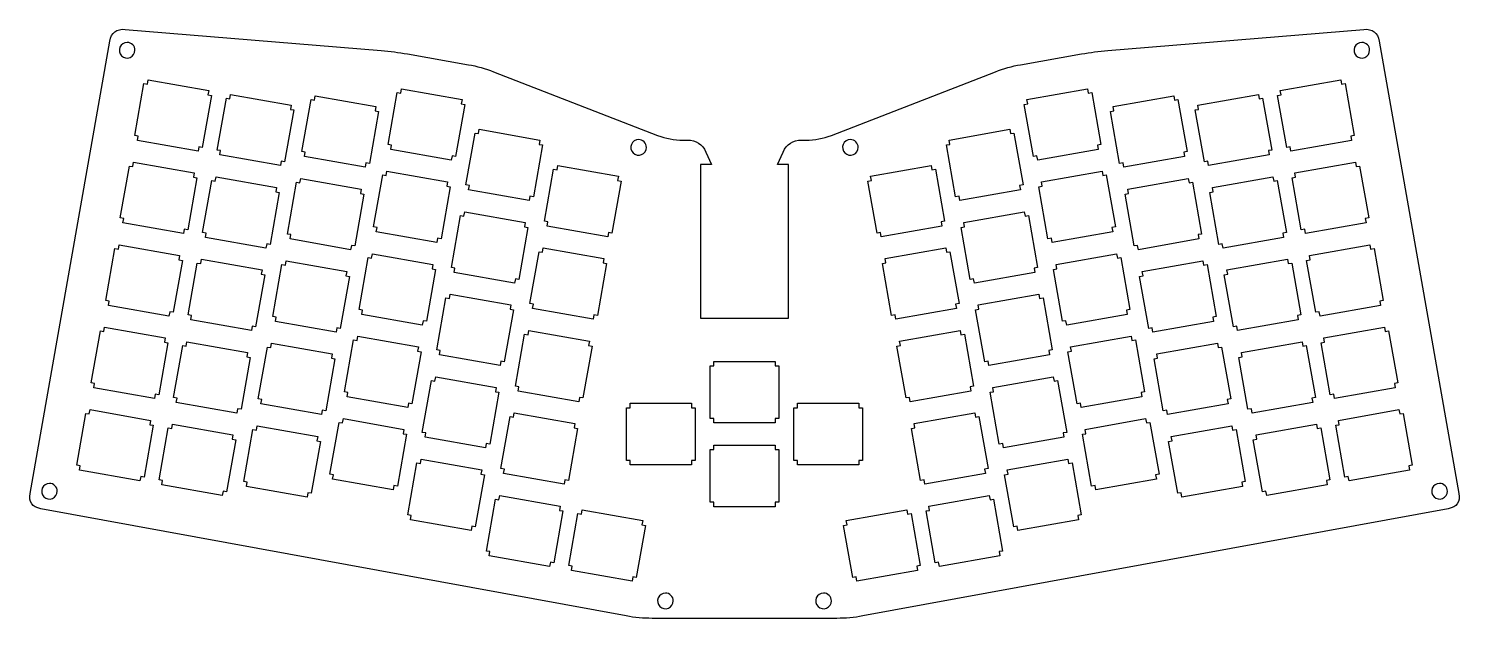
# Model space of a CAD drawing. Extents: x 10 to 336, y 7 to 141.
import ezdxf

# ---------------------------------------------------------------- set-up
doc = ezdxf.new("R2010")
doc.units = 0
doc.layers.get('0').update_dxf_attribs({"linetype": 'CONTINUOUS'})

msp = doc.modelspace()

# ---------------------------------------------------------------- linework, layer by layer
at = {"color": 7}
for points in [[(31.974, 141.312), (90.269, 136.492)], [(255.675, 136.492), (313.97, 141.312)], [(10.327, 35.748), (28.463, 138.605)], [(317.481, 138.605), (335.617, 35.748)], [(96.213, 135.724), (110.1, 133.276)], [(235.844, 133.276), (249.731, 135.724)], [(115.851, 131.671), (153.192, 117.202)], [(192.752, 117.202), (230.093, 131.671)], [(158.989, 116.118), (159.972, 116.118)], [(185.972, 116.118), (186.955, 116.118)], [(164.205, 113.383), (165.472, 110.571), (162.972, 110.571), (162.972, 75.571), (182.972, 75.571), (182.972, 110.571), (180.472, 110.571), (181.739, 113.383)], [(146.016, 7.853), (12.757, 32.254)], [(333.187, 32.254), (199.928, 7.853)], [(193.977, 7.313), (151.967, 7.313)]]:
    msp.add_lwpolyline(points, dxfattribs=at)
for points in [[(32.412, 138.3479)], [(313.532, 138.3479)], [(37.193972, 129.83334), (50.981284, 127.402268), (50.807636, 126.41746), (51.595482, 126.278542), (49.511706, 114.460846), (48.72386, 114.599764), (48.550212, 113.614956), (34.7629, 116.046028), (34.936548, 117.030836), (34.148701, 117.169754), (36.232477, 128.98745), (37.020324, 128.848532)], [(94.864933, 127.787821), (108.652245, 125.356749), (108.478597, 124.371941), (109.266443, 124.233022), (107.182667, 112.415326), (106.394821, 112.554245), (106.221173, 111.569437), (92.433861, 114.000509), (92.607509, 114.985317), (91.819662, 115.124235), (93.903438, 126.941931), (94.691285, 126.803013)], [(237.291755, 125.356749), (251.079067, 127.787821), (251.252715, 126.803013), (252.040562, 126.941931), (254.124338, 115.124235), (253.336491, 114.985317), (253.510139, 114.000509), (239.722827, 111.569437), (239.549179, 112.554245), (238.761333, 112.415326), (236.677557, 124.233022), (237.465403, 124.371941)], [(294.962716, 127.402268), (308.750028, 129.83334), (308.923676, 128.848532), (309.711523, 128.98745), (311.795299, 117.169754), (311.007452, 117.030836), (311.1811, 116.046028), (297.393788, 113.614956), (297.22014, 114.599764), (296.432294, 114.460846), (294.348518, 126.278542), (295.136364, 126.41746)], [(55.954564, 126.525346), (69.741876, 124.094274), (69.568228, 123.109466), (70.356074, 122.970547), (68.272298, 111.152851), (67.484452, 111.29177), (67.310804, 110.306962), (53.523492, 112.738034), (53.69714, 113.722842), (52.909294, 113.86176), (54.99307, 125.679456), (55.780916, 125.540538)], [(75.2361, 126.171775), (89.023412, 123.740703), (88.849764, 122.755895), (89.637611, 122.616977), (87.553835, 110.799281), (86.765988, 110.938199), (86.59234, 109.953391), (72.805028, 112.384463), (72.978676, 113.369271), (72.19083, 113.50819), (74.274606, 125.325886), (75.062452, 125.186967)], [(256.920588, 123.740703), (270.7079, 126.171775), (270.881548, 125.186967), (271.669394, 125.325886), (273.75317, 113.50819), (272.965324, 113.369271), (273.138972, 112.384463), (259.35166, 109.953391), (259.178012, 110.938199), (258.390165, 110.799281), (256.306389, 122.616977), (257.094236, 122.755895)], [(276.202124, 124.094274), (289.989436, 126.525346), (290.163084, 125.540538), (290.95093, 125.679456), (293.034706, 113.86176), (292.24686, 113.722842), (292.420508, 112.738034), (278.633196, 110.306962), (278.459548, 111.29177), (277.671702, 111.152851), (275.587926, 122.970547), (276.375772, 123.109466)], [(112.583637, 118.570978), (126.370949, 116.139906), (126.197301, 115.155098), (126.985148, 115.01618), (124.901372, 103.198484), (124.113525, 103.337402), (123.939877, 102.352594), (110.152565, 104.783666), (110.326213, 105.768474), (109.538367, 105.907393), (111.622143, 117.725089), (112.409989, 117.58617)], [(219.573051, 116.139906), (233.360363, 118.570978), (233.534011, 117.58617), (234.321857, 117.725089), (236.405633, 105.907393), (235.617787, 105.768474), (235.791435, 104.783666), (222.004123, 102.352594), (221.830475, 103.337402), (221.042628, 103.198484), (218.958852, 115.01618), (219.746699, 115.155098)], [(148.87, 116.2525)], [(197.074, 116.2525)], [(33.885977, 111.072748), (47.673289, 108.641676), (47.499641, 107.656868), (48.287488, 107.517949), (46.203712, 95.700253), (45.415865, 95.839172), (45.242217, 94.854364), (31.454905, 97.285436), (31.628553, 98.270244), (30.840707, 98.409162), (32.924483, 110.226858), (33.712329, 110.08794)], [(298.270711, 108.641676), (312.058023, 111.072748), (312.231671, 110.08794), (313.019517, 110.226858), (315.103293, 98.409162), (314.315447, 98.270244), (314.489095, 97.285436), (300.701783, 94.854364), (300.528135, 95.839172), (299.740288, 95.700253), (297.656512, 107.517949), (298.444359, 107.656868)], [(52.64657, 107.764753), (66.433882, 105.333681), (66.260234, 104.348873), (67.04808, 104.209955), (64.964304, 92.392259), (64.176458, 92.531177), (64.00281, 91.546369), (50.215498, 93.977441), (50.389146, 94.962249), (49.601299, 95.101168), (51.685075, 106.918864), (52.472922, 106.779945)], [(91.556938, 109.027228), (105.34425, 106.596156), (105.170602, 105.611348), (105.958449, 105.47243), (103.874673, 93.654734), (103.086826, 93.793652), (102.913178, 92.808844), (89.125866, 95.239916), (89.299514, 96.224724), (88.511668, 96.363643), (90.595444, 108.181339), (91.38329, 108.04242)], [(130.47599, 110.338944), (144.263302, 107.907872), (144.089654, 106.923064), (144.8775, 106.784146), (142.793724, 94.96645), (142.005878, 95.105368), (141.83223, 94.12056), (128.044918, 96.551632), (128.218566, 97.53644), (127.430719, 97.675358), (129.514495, 109.493054), (130.302342, 109.354136)], [(201.680698, 107.907872), (215.46801, 110.338944), (215.641658, 109.354136), (216.429505, 109.493054), (218.513281, 97.675358), (217.725434, 97.53644), (217.899082, 96.551632), (204.11177, 94.12056), (203.938122, 95.105368), (203.150276, 94.96645), (201.0665, 106.784146), (201.854346, 106.923064)], [(240.59975, 106.596156), (254.387062, 109.027228), (254.56071, 108.04242), (255.348556, 108.181339), (257.432332, 96.363643), (256.644486, 96.224724), (256.818134, 95.239916), (243.030822, 92.808844), (242.857174, 93.793652), (242.069327, 93.654734), (239.985551, 105.47243), (240.773398, 105.611348)], [(279.510118, 105.333681), (293.29743, 107.764753), (293.471078, 106.779945), (294.258925, 106.918864), (296.342701, 95.101168), (295.554854, 94.962249), (295.728502, 93.977441), (281.94119, 91.546369), (281.767542, 92.531177), (280.979696, 92.392259), (278.89592, 104.209955), (279.683766, 104.348873)], [(71.928106, 107.411183), (85.715418, 104.980111), (85.54177, 103.995303), (86.329616, 103.856384), (84.24584, 92.038688), (83.457994, 92.177607), (83.284346, 91.192799), (69.497034, 93.623871), (69.670682, 94.608679), (68.882836, 94.747597), (70.966612, 106.565293), (71.754458, 106.426375)], [(260.228582, 104.980111), (274.015894, 107.411183), (274.189542, 106.426375), (274.977388, 106.565293), (277.061164, 94.747597), (276.273318, 94.608679), (276.446966, 93.623871), (262.659654, 91.192799), (262.486006, 92.177607), (261.69816, 92.038688), (259.614384, 103.856384), (260.40223, 103.995303)], [(109.275643, 99.810386), (123.062955, 97.379314), (122.889307, 96.394506), (123.677153, 96.255588), (121.593377, 84.437892), (120.805531, 84.57681), (120.631883, 83.592002), (106.844571, 86.023074), (107.018219, 87.007882), (106.230372, 87.1468), (108.314148, 98.964496), (109.101995, 98.825578)], [(222.881045, 97.379314), (236.668357, 99.810386), (236.842005, 98.825578), (237.629852, 98.964496), (239.713628, 87.1468), (238.925781, 87.007882), (239.099429, 86.023074), (225.312117, 83.592002), (225.138469, 84.57681), (224.350623, 84.437892), (222.266847, 96.255588), (223.054693, 96.394506)], [(30.577983, 92.312155), (44.365295, 89.881083), (44.191647, 88.896275), (44.979493, 88.757357), (42.895717, 76.939661), (42.107871, 77.078579), (41.934223, 76.093771), (28.146911, 78.524843), (28.320559, 79.509651), (27.532712, 79.64857), (29.616488, 91.466266), (30.404335, 91.327347)], [(127.167995, 91.578352), (140.955307, 89.14728), (140.781659, 88.162472), (141.569506, 88.023553), (139.48573, 76.205857), (138.697883, 76.344776), (138.524235, 75.359968), (124.736923, 77.79104), (124.910571, 78.775848), (124.122725, 78.914766), (126.206501, 90.732462), (126.994347, 90.593544)], [(204.988693, 89.14728), (218.776005, 91.578352), (218.949653, 90.593544), (219.737499, 90.732462), (221.821275, 78.914766), (221.033429, 78.775848), (221.207077, 77.79104), (207.419765, 75.359968), (207.246117, 76.344776), (206.45827, 76.205857), (204.374494, 88.023553), (205.162341, 88.162472)], [(301.578705, 89.881083), (315.366017, 92.312155), (315.539665, 91.327347), (316.327512, 91.466266), (318.411288, 79.64857), (317.623441, 79.509651), (317.797089, 78.524843), (304.009777, 76.093771), (303.836129, 77.078579), (303.048283, 76.939661), (300.964507, 88.757357), (301.752353, 88.896275)], [(49.338575, 89.004161), (63.125887, 86.573089), (62.952239, 85.588281), (63.740086, 85.449362), (61.65631, 73.631666), (60.868463, 73.770585), (60.694815, 72.785777), (46.907503, 75.216849), (47.081151, 76.201657), (46.293305, 76.340575), (48.377081, 88.158271), (49.164927, 88.019353)], [(68.620112, 88.65059), (82.407424, 86.219518), (82.233776, 85.23471), (83.021622, 85.095792), (80.937846, 73.278096), (80.15, 73.417014), (79.976352, 72.432206), (66.18904, 74.863278), (66.362688, 75.848086), (65.574841, 75.987005), (67.658617, 87.804701), (68.446464, 87.665782)], [(88.248944, 90.266636), (102.036256, 87.835564), (101.862608, 86.850756), (102.650454, 86.711838), (100.566678, 74.894142), (99.778832, 75.03306), (99.605184, 74.048252), (85.817872, 76.479324), (85.99152, 77.464132), (85.203674, 77.60305), (87.28745, 89.420746), (88.075296, 89.281828)], [(243.907744, 87.835564), (257.695056, 90.266636), (257.868704, 89.281828), (258.65655, 89.420746), (260.740326, 77.60305), (259.95248, 77.464132), (260.126128, 76.479324), (246.338816, 74.048252), (246.165168, 75.03306), (245.377322, 74.894142), (243.293546, 86.711838), (244.081392, 86.850756)], [(263.536576, 86.219518), (277.323888, 88.65059), (277.497536, 87.665782), (278.285383, 87.804701), (280.369159, 75.987005), (279.581312, 75.848086), (279.75496, 74.863278), (265.967648, 72.432206), (265.794, 73.417014), (265.006154, 73.278096), (262.922378, 85.095792), (263.710224, 85.23471)], [(282.818113, 86.573089), (296.605425, 89.004161), (296.779073, 88.019353), (297.566919, 88.158271), (299.650695, 76.340575), (298.862849, 76.201657), (299.036497, 75.216849), (285.249185, 72.785777), (285.075537, 73.770585), (284.28769, 73.631666), (282.203914, 85.449362), (282.991761, 85.588281)], [(105.967648, 81.049794), (119.75496, 78.618722), (119.581312, 77.633914), (120.369159, 77.494995), (118.285383, 65.677299), (117.497536, 65.816218), (117.323888, 64.83141), (103.536576, 67.262482), (103.710224, 68.24729), (102.922378, 68.386208), (105.006154, 80.203904), (105.794, 80.064986)], [(226.18904, 78.618722), (239.976352, 81.049794), (240.15, 80.064986), (240.937846, 80.203904), (243.021622, 68.386208), (242.233776, 68.24729), (242.407424, 67.262482), (228.620112, 64.83141), (228.446464, 65.816218), (227.658617, 65.677299), (225.574841, 77.494995), (226.362688, 77.633914)], [(27.269988, 73.551563), (41.0573, 71.120491), (40.883652, 70.135683), (41.671499, 69.996764), (39.587723, 58.179068), (38.799876, 58.317987), (38.626228, 57.333179), (24.838916, 59.764251), (25.012564, 60.749059), (24.224718, 60.887977), (26.308494, 72.705673), (27.09634, 72.566755)], [(123.860001, 72.817759), (137.647313, 70.386687), (137.473665, 69.401879), (138.261511, 69.262961), (136.177735, 57.445265), (135.389889, 57.584183), (135.216241, 56.599375), (121.428929, 59.030447), (121.602577, 60.015255), (120.81473, 60.154174), (122.898506, 71.97187), (123.686353, 71.832951)], [(208.296687, 70.386687), (222.083999, 72.817759), (222.257647, 71.832951), (223.045494, 71.97187), (225.12927, 60.154174), (224.341423, 60.015255), (224.515071, 59.030447), (210.727759, 56.599375), (210.554111, 57.584183), (209.766265, 57.445265), (207.682489, 69.262961), (208.470335, 69.401879)], [(304.8867, 71.120491), (318.674012, 73.551563), (318.84766, 72.566755), (319.635506, 72.705673), (321.719282, 60.887977), (320.931436, 60.749059), (321.105084, 59.764251), (307.317772, 57.333179), (307.144124, 58.317987), (306.356277, 58.179068), (304.272501, 69.996764), (305.060348, 70.135683)], [(46.030581, 70.243568), (59.817893, 67.812496), (59.644245, 66.827688), (60.432091, 66.68877), (58.348315, 54.871074), (57.560469, 55.009992), (57.386821, 54.025184), (43.599509, 56.456256), (43.773157, 57.441064), (42.98531, 57.579983), (45.069086, 69.397679), (45.856933, 69.25876)], [(65.312117, 69.889998), (79.099429, 67.458926), (78.925781, 66.474118), (79.713628, 66.3352), (77.629852, 54.517504), (76.842005, 54.656422), (76.668357, 53.671614), (62.881045, 56.102686), (63.054693, 57.087494), (62.266847, 57.226412), (64.350623, 69.044108), (65.138469, 68.90519)], [(84.94095, 71.506044), (98.728262, 69.074972), (98.554614, 68.090164), (99.34246, 67.951245), (97.258684, 56.133549), (96.470838, 56.272468), (96.29719, 55.28766), (82.509878, 57.718732), (82.683526, 58.70354), (81.895679, 58.842458), (83.979455, 70.660154), (84.767302, 70.521236)], [(247.215738, 69.074972), (261.00305, 71.506044), (261.176698, 70.521236), (261.964545, 70.660154), (264.048321, 58.842458), (263.260474, 58.70354), (263.434122, 57.718732), (249.64681, 55.28766), (249.473162, 56.272468), (248.685316, 56.133549), (246.60154, 67.951245), (247.389386, 68.090164)], [(266.844571, 67.458926), (280.631883, 69.889998), (280.805531, 68.90519), (281.593377, 69.044108), (283.677153, 57.226412), (282.889307, 57.087494), (283.062955, 56.102686), (269.275643, 53.671614), (269.101995, 54.656422), (268.314148, 54.517504), (266.230372, 66.3352), (267.018219, 66.474118)], [(286.126107, 67.812496), (299.913419, 70.243568), (300.087067, 69.25876), (300.874914, 69.397679), (302.95869, 57.579983), (302.170843, 57.441064), (302.344491, 56.456256), (288.557179, 54.025184), (288.383531, 55.009992), (287.595685, 54.871074), (285.511909, 66.68877), (286.299755, 66.827688)], [(165.972, 65.766), (179.972, 65.766), (179.972, 64.766), (180.772, 64.766), (180.772, 52.766), (179.972, 52.766), (179.972, 51.766), (165.972, 51.766), (165.972, 52.766), (165.172, 52.766), (165.172, 64.766), (165.972, 64.766)], [(102.659654, 62.289201), (116.446966, 59.858129), (116.273318, 58.873321), (117.061164, 58.734403), (114.977388, 46.916707), (114.189542, 47.055625), (114.015894, 46.070817), (100.228582, 48.501889), (100.40223, 49.486697), (99.614384, 49.625616), (101.69816, 61.443312), (102.486006, 61.304393)], [(229.497034, 59.858129), (243.284346, 62.289201), (243.457994, 61.304393), (244.24584, 61.443312), (246.329616, 49.625616), (245.54177, 49.486697), (245.715418, 48.501889), (231.928106, 46.070817), (231.754458, 47.055625), (230.966612, 46.916707), (228.882836, 58.734403), (229.670682, 58.873321)], [(146.922, 56.241), (160.922, 56.241), (160.922, 55.241), (161.722, 55.241), (161.722, 43.241), (160.922, 43.241), (160.922, 42.241), (146.922, 42.241), (146.922, 43.241), (146.122, 43.241), (146.122, 55.241), (146.922, 55.241)], [(185.022, 56.241), (199.022, 56.241), (199.022, 55.241), (199.822, 55.241), (199.822, 43.241), (199.022, 43.241), (199.022, 42.241), (185.022, 42.241), (185.022, 43.241), (184.222, 43.241), (184.222, 55.241), (185.022, 55.241)], [(23.961994, 54.79097), (37.749306, 52.359898), (37.575658, 51.37509), (38.363504, 51.236172), (36.279728, 39.418476), (35.491882, 39.557394), (35.318234, 38.572586), (21.530922, 41.003658), (21.70457, 41.988466), (20.916724, 42.127385), (23.0005, 53.945081), (23.788346, 53.806162)], [(81.632955, 52.745451), (95.420267, 50.314379), (95.246619, 49.329571), (96.034466, 49.190653), (93.95069, 37.372957), (93.162843, 37.511875), (92.989195, 36.527067), (79.201883, 38.958139), (79.375531, 39.942947), (78.587685, 40.081866), (80.671461, 51.899562), (81.459307, 51.760643)], [(120.552006, 54.057167), (134.339318, 51.626095), (134.16567, 50.641287), (134.953517, 50.502368), (132.869741, 38.684672), (132.081894, 38.823591), (131.908246, 37.838783), (118.120934, 40.269855), (118.294582, 41.254663), (117.506736, 41.393581), (119.590512, 53.211277), (120.378358, 53.072359)], [(211.604682, 51.626095), (225.391994, 54.057167), (225.565642, 53.072359), (226.353488, 53.211277), (228.437264, 41.393581), (227.649418, 41.254663), (227.823066, 40.269855), (214.035754, 37.838783), (213.862106, 38.823591), (213.074259, 38.684672), (210.990483, 50.502368), (211.77833, 50.641287)], [(250.523733, 50.314379), (264.311045, 52.745451), (264.484693, 51.760643), (265.272539, 51.899562), (267.356315, 40.081866), (266.568469, 39.942947), (266.742117, 38.958139), (252.954805, 36.527067), (252.781157, 37.511875), (251.99331, 37.372957), (249.909534, 49.190653), (250.697381, 49.329571)], [(308.194694, 52.359898), (321.982006, 54.79097), (322.155654, 53.806162), (322.9435, 53.945081), (325.027276, 42.127385), (324.23943, 41.988466), (324.413078, 41.003658), (310.625766, 38.572586), (310.452118, 39.557394), (309.664272, 39.418476), (307.580496, 51.236172), (308.368342, 51.37509)], [(42.722586, 51.482976), (56.509898, 49.051904), (56.33625, 48.067096), (57.124097, 47.928178), (55.040321, 36.110482), (54.252474, 36.2494), (54.078826, 35.264592), (40.291514, 37.695664), (40.465162, 38.680472), (39.677316, 38.81939), (41.761092, 50.637086), (42.548938, 50.498168)], [(62.004123, 51.129406), (75.791435, 48.698334), (75.617787, 47.713526), (76.405633, 47.574607), (74.321857, 35.756911), (73.534011, 35.89583), (73.360363, 34.911022), (59.573051, 37.342094), (59.746699, 38.326902), (58.958852, 38.46582), (61.042628, 50.283516), (61.830475, 50.144598)], [(270.152565, 48.698334), (283.939877, 51.129406), (284.113525, 50.144598), (284.901372, 50.283516), (286.985148, 38.46582), (286.197301, 38.326902), (286.370949, 37.342094), (272.583637, 34.911022), (272.409989, 35.89583), (271.622143, 35.756911), (269.538367, 47.574607), (270.326213, 47.713526)], [(289.434102, 49.051904), (303.221414, 51.482976), (303.395062, 50.498168), (304.182908, 50.637086), (306.266684, 38.81939), (305.478838, 38.680472), (305.652486, 37.695664), (291.865174, 35.264592), (291.691526, 36.2494), (290.903679, 36.110482), (288.819903, 47.928178), (289.60775, 48.067096)], [(165.972, 46.716), (179.972, 46.716), (179.972, 45.716), (180.772, 45.716), (180.772, 33.716), (179.972, 33.716), (179.972, 32.716), (165.972, 32.716), (165.972, 33.716), (165.172, 33.716), (165.172, 45.716), (165.972, 45.716)], [(99.35166, 43.528609), (113.138972, 41.097537), (112.965324, 40.112729), (113.75317, 39.97381), (111.669394, 28.156114), (110.881548, 28.295033), (110.7079, 27.310225), (96.920588, 29.741297), (97.094236, 30.726105), (96.306389, 30.865023), (98.390165, 42.682719), (99.178012, 42.543801)], [(232.805028, 41.097537), (246.59234, 43.528609), (246.765988, 42.543801), (247.553835, 42.682719), (249.637611, 30.865023), (248.849764, 30.726105), (249.023412, 29.741297), (235.2361, 27.310225), (235.062452, 28.295033), (234.274606, 28.156114), (232.19083, 39.97381), (232.978676, 40.112729)], [(14.721, 38.0171)], [(331.223, 38.0171)], [(117.244012, 35.296574), (131.031324, 32.865502), (130.857676, 31.880694), (131.645522, 31.741776), (129.561746, 19.92408), (128.7739, 20.062998), (128.600252, 19.07819), (114.81294, 21.509262), (114.986588, 22.49407), (114.198742, 22.632989), (116.282518, 34.450685), (117.070364, 34.311766)], [(214.912676, 32.865502), (228.699988, 35.296574), (228.873636, 34.311766), (229.661482, 34.450685), (231.745258, 22.632989), (230.957412, 22.49407), (231.13106, 21.509262), (217.343748, 19.07819), (217.1701, 20.062998), (216.382254, 19.92408), (214.298478, 31.741776), (215.086324, 31.880694)], [(136.004604, 31.98858), (149.791916, 29.557508), (149.618268, 28.5727), (150.406115, 28.433782), (148.322339, 16.616086), (147.534492, 16.755004), (147.360844, 15.770196), (133.573532, 18.201268), (133.74718, 19.186076), (132.959334, 19.324994), (135.04311, 31.14269), (135.830956, 31.003772)], [(196.152084, 29.557508), (209.939396, 31.98858), (210.113044, 31.003772), (210.90089, 31.14269), (212.984666, 19.324994), (212.19682, 19.186076), (212.370468, 18.201268), (198.583156, 15.770196), (198.409508, 16.755004), (197.621661, 16.616086), (195.537885, 28.433782), (196.325732, 28.5727)], [(154.972, 13.0695)], [(190.972, 13.0695)]]:
    msp.add_lwpolyline(points, close=True, dxfattribs=at)
for points in [[(28.463, 138.605), (28.810333, 140.574333), (29.980667, 141.476667), (31.974, 141.312)], [(313.97, 141.312), (315.963333, 141.476667), (317.133667, 140.574333), (317.481, 138.605)], [(30.766109, 137.248151), (30.490366, 136.58245), (30.642784, 135.816195), (31.152289, 135.306689)], [(32.412, 138.3479), (31.691451, 138.3479), (31.041851, 137.913851), (30.766109, 137.248151)], [(33.671711, 137.826111), (33.337615, 138.160207), (32.884483, 138.3479), (32.412, 138.3479)], [(34.1935, 136.5664), (34.1935, 137.038883), (34.005807, 137.492015), (33.671711, 137.826111)], [(311.886109, 137.248151), (311.610366, 136.58245), (311.762784, 135.816195), (312.272289, 135.306689)], [(313.532, 138.3479), (312.811451, 138.3479), (312.161851, 137.913851), (311.886109, 137.248151)], [(314.791711, 137.826111), (314.457615, 138.160207), (314.004483, 138.3479), (313.532, 138.3479)], [(315.3135, 136.5664), (315.3135, 137.038883), (315.125807, 137.492015), (314.791711, 137.826111)], [(31.152289, 135.306689), (31.661795, 134.797184), (32.42805, 134.644766), (33.093751, 134.920509)], [(33.093751, 134.920509), (33.759451, 135.196251), (34.1935, 135.845851), (34.1935, 136.5664)], [(90.269, 136.492), (92.262333, 136.327333), (94.243667, 136.071333), (96.213, 135.724)], [(249.731, 135.724), (251.700333, 136.071333), (253.681667, 136.327333), (255.675, 136.492)], [(312.272289, 135.306689), (312.781795, 134.797184), (313.54805, 134.644766), (314.213751, 134.920509)], [(314.213751, 134.920509), (314.879451, 135.196251), (315.3135, 135.845851), (315.3135, 136.5664)], [(110.1, 133.276), (112.069333, 132.928667), (113.986333, 132.393667), (115.851, 131.671)], [(230.093, 131.671), (231.957667, 132.393667), (233.874667, 132.928667), (235.844, 133.276)], [(147.224109, 115.152751), (146.948366, 114.48705), (147.100784, 113.720795), (147.610289, 113.211289)], [(148.87, 116.2525), (148.149451, 116.2525), (147.499851, 115.818451), (147.224109, 115.152751)], [(150.129711, 115.730711), (149.795615, 116.064807), (149.342483, 116.2525), (148.87, 116.2525)], [(149.551751, 112.825109), (150.217451, 113.100851), (150.6515, 113.750451), (150.6515, 114.471)], [(150.6515, 114.471), (150.6515, 114.943483), (150.463807, 115.396615), (150.129711, 115.730711)], [(153.192, 117.202), (155.056667, 116.479333), (156.989, 116.118), (158.989, 116.118)], [(159.972, 116.118), (161.972, 116.118), (163.383, 115.206333), (164.205, 113.383)], [(181.739, 113.383), (182.561, 115.206333), (183.972, 116.118), (185.972, 116.118)], [(186.955, 116.118), (188.955, 116.118), (190.887333, 116.479333), (192.752, 117.202)], [(195.428109, 115.152751), (195.152366, 114.48705), (195.304784, 113.720795), (195.814289, 113.211289)], [(197.074, 116.2525), (196.353451, 116.2525), (195.703851, 115.818451), (195.428109, 115.152751)], [(198.333711, 115.730711), (197.999615, 116.064807), (197.546483, 116.2525), (197.074, 116.2525)], [(197.755751, 112.825109), (198.421451, 113.100851), (198.8555, 113.750451), (198.8555, 114.471)], [(198.8555, 114.471), (198.8555, 114.943483), (198.667807, 115.396615), (198.333711, 115.730711)], [(147.610289, 113.211289), (148.119795, 112.701784), (148.88605, 112.549366), (149.551751, 112.825109)], [(195.814289, 113.211289), (196.323795, 112.701784), (197.09005, 112.549366), (197.755751, 112.825109)], [(13.075109, 36.917351), (12.799366, 36.25165), (12.951784, 35.485395), (13.461289, 34.975889)], [(14.721, 38.0171), (14.000451, 38.0171), (13.350851, 37.583051), (13.075109, 36.917351)], [(15.980711, 37.495311), (15.646615, 37.829407), (15.193483, 38.0171), (14.721, 38.0171)], [(15.402751, 34.589709), (16.068451, 34.865451), (16.5025, 35.515051), (16.5025, 36.2356)], [(16.5025, 36.2356), (16.5025, 36.708083), (16.314807, 37.161215), (15.980711, 37.495311)], [(329.577109, 36.917351), (329.301366, 36.25165), (329.453784, 35.485395), (329.963289, 34.975889)], [(331.223, 38.0171), (330.502451, 38.0171), (329.852851, 37.583051), (329.577109, 36.917351)], [(332.482711, 37.495311), (332.148615, 37.829407), (331.695483, 38.0171), (331.223, 38.0171)], [(331.904751, 34.589709), (332.570451, 34.865451), (333.0045, 35.515051), (333.0045, 36.2356)], [(333.0045, 36.2356), (333.0045, 36.708083), (332.816807, 37.161215), (332.482711, 37.495311)], [(12.757, 32.254), (10.789667, 32.614), (9.979667, 33.778667), (10.327, 35.748)], [(13.461289, 34.975889), (13.970795, 34.466384), (14.73705, 34.313966), (15.402751, 34.589709)], [(329.963289, 34.975889), (330.472795, 34.466384), (331.23905, 34.313966), (331.904751, 34.589709)], [(335.617, 35.748), (335.964333, 33.778667), (335.154333, 32.614), (333.187, 32.254)], [(154.972, 13.0695), (154.251451, 13.0695), (153.601851, 12.635451), (153.326109, 11.969751)], [(156.231711, 12.547711), (155.897615, 12.881807), (155.444483, 13.0695), (154.972, 13.0695)], [(190.972, 13.0695), (190.251451, 13.0695), (189.601851, 12.635451), (189.326109, 11.969751)], [(192.231711, 12.547711), (191.897615, 12.881807), (191.444483, 13.0695), (190.972, 13.0695)], [(153.326109, 11.969751), (153.050366, 11.30405), (153.202784, 10.537795), (153.712289, 10.028289)], [(153.712289, 10.028289), (154.221795, 9.518784), (154.98805, 9.366366), (155.653751, 9.642109)], [(155.653751, 9.642109), (156.319451, 9.917851), (156.7535, 10.567451), (156.7535, 11.288)], [(156.7535, 11.288), (156.7535, 11.760483), (156.565807, 12.213615), (156.231711, 12.547711)], [(189.326109, 11.969751), (189.050366, 11.30405), (189.202784, 10.537795), (189.712289, 10.028289)], [(189.712289, 10.028289), (190.221795, 9.518784), (190.98805, 9.366366), (191.653751, 9.642109)], [(191.653751, 9.642109), (192.319451, 9.917851), (192.7535, 10.567451), (192.7535, 11.288)], [(192.7535, 11.288), (192.7535, 11.760483), (192.565807, 12.213615), (192.231711, 12.547711)], [(151.967, 7.313), (149.967, 7.313), (147.983333, 7.493), (146.016, 7.853)], [(199.928, 7.853), (197.960667, 7.493), (195.977, 7.313), (193.977, 7.313)]]:
    msp.add_open_spline(points, degree=3, dxfattribs=at)

doc.saveas('drawing.dxf')
